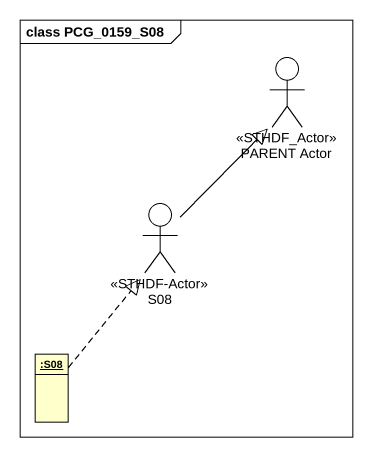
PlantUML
@startuml
mainframe class PCG_0159_S08
allowmixing
hide circle
hide empty members
actor "PARENT Actor" as PARENT_Actor <<STHDF_Actor>>
actor S08 <<STHDF-Actor>>
object ":S08" as S08_2
S08 -up-|> PARENT_Actor
S08_2 .up.|> S08
@enduml
